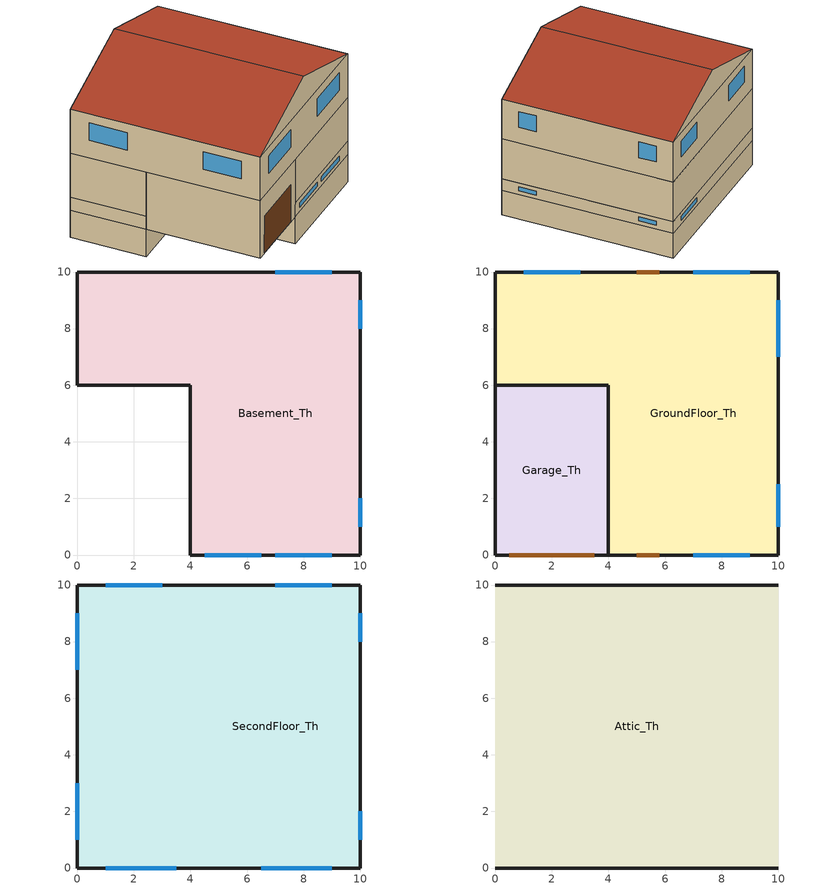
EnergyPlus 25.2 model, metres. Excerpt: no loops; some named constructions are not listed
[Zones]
Basement_Th
 floor foundation (SFD_BasementFloor 9): 10,10 10,0 4,0 4,6 0,6 0,10 z-1.55
 wall outside (Surface 23 c tbd): 10,0 10,10 z0:0.75
 wall outside (Surface 26 c tbd): 0,10 0,6 z0:0.75
 wall outside (Surface 34 c tbd): 10,10 0,10 z0:0.75
 wall outside (Surface 37 c tbd): 4,0 10,0 z0:0.75
 wall foundation (SFD_new-construction_BasementWall): 4,6 4,0 10,0 10,10 0,10 0,6 4,6 z-1.55:0
 wall to Garage_Th (Surface 40 c tbd): 4,6 4,0 z0:0.75
 wall to Garage_Th (Surface 41 c tbd): 0,6 4,6 z0:0.75
 window (SFD_Window_new-construction): 10,8 10,9 / 10,1 10,2 / 9,10 7,10 / 7,0 9,0 / 4.5,0 6.5,0 z0.25:0.5
Garage_Th
 floor ground (SFD_BasementFloor): 4,6 4,0 0,0 0,6 z0
 wall outside (SFD_GarageWall): 0,6 0,0 4,0 z0:3.25
 wall to GroundFloor_Th (Surface 8 c tbd Reversed): 4,0 4,6 z0.75:3.25
 wall to GroundFloor_Th (Surface 11 c tbd Reversed): 4,6 0,6 z0.75:3.25
 door (SFD_Door_new-construction): 0.5,0 3.5,0 z0:2.1
GroundFloor_Th
 floor ground (SFD_IntFloor): 10,10 10,0 4,0 4,6 0,6 0,10 z0.75
 wall ground (Surface 11 c tbd): 0,6 4,6 z0.75:3.25
 wall ground (Surface 12 c tbd): 0,10 0,6 z0.75:3.25
 wall ground (Surface 13 c tbd): 10,10 0,10 z0.75:3.25
 wall ground (Surface 14 c tbd): 10,0 10,10 z0.75:3.25
 wall ground (Surface 8 c tbd): 4,6 4,0 z0.75:3.25
 wall ground (Surface 9 c tbd): 4,0 10,0 z0.75:3.25
 window inside (SFD_Window_new-construction): 9,10 7,10 z1.25:2.75; 3,10 1,10 z2:2.75; 10,1 10,2.5 / 10,7 10,9 / 7,0 9,0 z1.75:2.75
 door inside (SFD_Door_new-construction): 5.8,10 5,10 / 5,0 5.8,0 z0.75:2.75
 ceiling ground (SFD_IntCeiling): 10,0 10,10 0,10 0,6 4,6 4,0 z3.25
SecondFloor_Th
 floor to GroundFloor_Th (SFD_IntFloor): 10,10 10,0 4,0 4,6 0,6 0,10 z3.25
 floor to Garage_Th (Surface 42 c tbd): 4,6 4,0 0,0 0,6 z3.25
 wall outside (Surface 16 c tbd): 0,10 0,0 z3.25:5.75
 wall outside (Surface 17 c tbd): 10,0 10,10 z3.25:5.75
 wall outside (Surface 18 c tbd): 0,0 10,0 z3.25:5.75
 wall outside (Surface 19 c tbd): 10,10 0,10 z3.25:5.75
 window (SFD_Window_new-construction): 0,9 0,7 / 0,3 0,1 / 10,1 10,2 / 10,8 10,9 / 1,0 3.5,0 / 6.5,0 9,0 / 9,10 7,10 / 3,10 1,10 z4.25:5.25
Attic_Th
 floor to SecondFloor_Th (Surface 20 c tbd Reversed): 10,10 10,0 0,0 0,10 z5.75
 wall outside (SFD_new-construction_ExtWall): 5,0,7.4 0,0,5.75 10,0,5.75; 5,10,7.4 10,10,5.75 0,10,5.75
 roof outside (SFD_Roof): 5,10,7.4 0,10,5.75 0,0,5.75 5,0,7.4; 5,0,7.4 10,0,5.75 10,10,5.75 5,10,7.4
[Material] Roughness=Smooth; Thermal Absorptance=0.9
Name | Thickness {m} | Conductivity {W/m-K} | Density {kg/m3} | Specific Heat {J/kg-K} | Solar Absorptance | Visible Absorptance
Cladding-vinyl | 0.0095 | 0.086 | 200 | 1000 | 0.5 | 0.5
Gypsum Board | 0.0127 | 0.16 | 800 | 1090 | 0.3 | 0.5
Plywood | 0.0159 | 0.12 | 544 | 1210 | 0.5 | 0.5
Surface 20 m tbd | 0.219987 | 0.046 | 20 | 1400 | 0.7 | 0.7
Surface 40 m tbd; Surface 41 m tbd | 0.0690607 | 0.046 | 19 | 960 | 0.7 | 0.7
Surface 42 m tbd | 0.224111 | 0.16 | 96 | 1515 | 0.7 | 0.7
Wood frame roof 2x10 insulated | 0.235 | 0.16 | 96 | 1515 | 0.7 | 0.7
Wood frame wall 2x4 insulated | 0.089 | 0.073 | 165.2 | 1571.76 | 0.7 | 0.7
[Material:AirGap]
Air Layer 1: Thermal Resistance {m2-K/W}=0.15
[Construction]
Surface 20 c tbd: Surface 20 m tbd, Plywood, Wood frame roof 2x10 insulated, Gypsum Board
Surface 40 c tbd Reversed: Gypsum Board, Air Layer 1, Surface 40 m tbd, Wood frame wall 2x4 insulated, Plywood, Air Layer 1, Cladding-vinyl
Surface 41 c tbd Reversed: Gypsum Board, Air Layer 1, Surface 41 m tbd, Wood frame wall 2x4 insulated, Plywood, Air Layer 1, Cladding-vinyl
Surface 42 c tbd Reversed: Plywood, Surface 42 m tbd, Gypsum Board
[Schedule:Compact]
Exterior Lighting Schedule: Through: 01/01, For: AllDays, Until: 01:00, 0, Until: 07:00, 0.75, Until: 17:00, 0, Until: 24:00, 0.75, Through: 01/02, For: AllDays, Until: 07:00, 0.75, Until: 17:00, 0, Until: 24:00, 0.75, Through: 01/03, For: AllDays, Until: 07:00, 0.75, Until: 17:00, 0, Until: 24:00, 0.75, Through: 01/04, For: AllDays, Until: 07:00, 0.75, Until: 17:00, 0, Until: 24:00, 0.75, Through: 01/05, For: AllDays, Until: 07:00, 0.75, Until: 17:00, 0, Until: 24:00, 0.75, Through: 01/06, For: AllDays, Until: 07:00, 0.75, Until: 17:00, 0, Until: 24:00, 0.75, Through: 01/07, For: AllDays, Until: 07:00, 0.75, Until: 17:00, 0, Until: 24:00, 0.75, Through: 01/08, For: AllDays, Until: 07:00, 0.75, Until: 17:00, 0, Until: 24:00, 0.75, Through: 01/09, For: AllDays, Until: 07:00, 0.75, Until: 17:00, 0, Until: 24:00, 0.75, Through: 01/10, For: AllDays, Until: 07:00, 0.75, Until: 17:00, 0, Until: 24:00, 0.75, Through: 01/11, For: AllDays, Until: 07:00, 0.75, Until: 17:00, 0, Until: 24:00, 0.75, Through: 01/12, For: AllDays, Until: 07:00, 0.75, Until: 17:00, 0, Until: 24:00, 0.75, Through: 01/13, For: AllDays, Until: 07:00, 0.75, Until: 17:00, 0, Until: 24:00, 0.75, Through: 01/14, For: AllDays, Until: 07:00, 0.75, Until: 17:00, 0, Until: 24:00, 0.75, Through: 01/15, For: AllDays, Until: 07:00, 0.75, Until: 17:00, 0, Until: 24:00, 0.75, Through: 01/16, For: AllDays, Until: 07:00, 0.75, Until: 17:00, 0, Until: 24:00, 0.75, Through: 01/17, For: AllDays, Until: 07:00, 0.75, Until: 17:00, 0, Until: 24:00, 0.75, Through: 01/18, For: AllDays, Until: 07:00, 0.75, Until: 17:00, 0, Until: 24:00, 0.75, Through: 01/19, For: AllDays, Until: 07:00, 0.75, Until: 17:00, 0, Until: 24:00, 0.75, Through: 01/20, For: AllDays, Until: 07:00, 0.75, Until: 17:00, 0, Until: 24:00, 0.75, Through: 01/21, For: AllDays, Until: 07:00, 0.75, Until: 17:00, 0, Until: 24:00, 0.75, Through: 01/22, For: AllDays, Until: 07:00, 0.75, Until: 17:00, 0, Until: 24:00, 0.75, Through: 01/23, For: AllDays, Until: 07:00, 0.75, Until: 17:00, 0, Until: 24:00, 0.75, Through: 01/24, For: AllDays, Until: 07:00, 0.75, Until: 17:00, 0, Until: 24:00, 0.75, Through: 01/25, For: AllDays, Until: 07:00, 0.75, Until: 17:00, 0, Until: 24:00, 0.75, Through: 01/26, For: AllDays, Until: 07:00, 0.75, Until: 17:00, 0, Until: 24:00, 0.75, Through: 01/27, For: AllDays, Until: 07:00, 0.75, Until: 17:00, 0, Until: 24:00, 0.75, Through: 01/28, For: AllDays, Until: 07:00, 0.75, Until: 17:00, 0, Until: 24:00, 0.75, Through: 01/29, For: AllDays, Until: 07:00, 0.75, Until: 17:00, 0, Until: 24:00, 0.75, Through: 01/30, For: AllDays, Until: 07:00, 0.75, Until: 17:00, 0, Until: 24:00, 0.75, Through: 01/31, For: AllDays, Until: 07:00, 0.75, Until: 17:00, 0, Until: 24:00, 0.75, Through: 02/01, For: AllDays, Until: 07:00, 0.75, Until: 17:00, 0, Until: 24:00, 0.75, Through: 02/02, For: AllDays, Until: 07:00, 0.75, Until: 17:00, 0, Until: 24:00, 0.75, Through: 02/03, For: AllDays, Until: 07:00, 0.75, Until: 17:00, 0, Until: 24:00, 0.75, Through: 02/04, For: AllDays, Until: 07:00, 0.75, Until: 17:00, 0, Until: 24:00, 0.75, Through: 02/05, For: AllDays, Until: 07:00, 0.75, Until: 17:00, 0, Until: 24:00, 0.75, Through: 02/06, For: AllDays, Until: 07:00, 0.75, Until: 17:00, 0, Until: 24:00, 0.75, Through: 02/07, For: AllDays, Until: 07:00, 0.75, Until: 17:00, 0, Until: 24:00, 0.75, Through: 02/08, For: AllDays, Until: 07:00, 0.75, Until: 17:00, 0, Until: 24:00, 0.75, Through: 02/09, For: AllDays, Until: 07:00, 0.75, Until: 17:00, 0, Until: 24:00, 0.75, Through: 02/10, For: AllDays, Until: 07:00, 0.75, Until: 17:00, 0, Until: 24:00, 0.75, Through: 02/11, For: AllDays, Until: 07:00, 0.75, Until: 17:00, 0, Until: 24:00, 0.75, Through: 02/12, For: AllDays, Until: 07:00, 0.75, Until: 17:00, 0, Until: 24:00, 0.75, Through: 02/13, For: AllDays, Until: 07:00, 0.75, Until: 17:00, 0, Until: 24:00, 0.75, Through: 02/14, For: AllDays, Until: 07:00, 0.75, Until: 17:00, 0, Until: 24:00, 0.75, Through: 02/15, For: AllDays, Until: 07:00, 0.75, Until: 17:00, 0, Until: 24:00, 0.75, Through: 02/16, For: AllDays, Until: 07:00, 0.75, Until: 17:00, 0, Until: 24:00, 0.75, Through: 02/17, For: AllDays, Until: 07:00, 0.75, Until: 17:00, 0, Until: 24:00, 0.75, Through: 02/18, For: AllDays, Until: 07:00, 0.75, Until: 17:00, 0, Until: 24:00, 0.75, Through: 02/19, For: AllDays, Until: 07:00, 0.75, Until: 17:00, 0, Until: 24:00, 0.75, Through: 02/20, For: AllDays, Until: 07:00, 0.75, Until: 17:00, 0, Until: 24:00, 0.75, Through: 02/21, For: AllDays, Until: 07:00, 0.75, Until: 17:00, 0, Until: 24:00, 0.75, Through: 02/22, For: AllDays, Until: 07:00, 0.75, Until: 17:00, 0, Until: 24:00, 0.75, Through: 02/23, For: AllDays, Until: 07:00, 0.75, Until: 17:00, 0, Until: 24:00, 0.75, Through: 02/24, For: AllDays, Until: 07:00, 0.75, Until: 17:00, 0, Until: 24:00, 0.75, Through: 02/25, For: AllDays, Until: 07:00, 0.75, Until: 17:00, 0, Until: 24:00, 0.75, Through: 02/26, For: AllDays, Until: 07:00, 0.75, Until: 17:00, 0, Until: 24:00, 0.75, Through: 02/27, For: AllDays, Until: 07:00, 0.75, Until: 17:00, 0, Until: 24:00, 0.75, Through: 02/28, For: AllDays, Until: 07:00, 0.75, Until: 17:00, 0, Until: 24:00, 0.75, Through: 03/01, For: AllDays, Until: 06:00, 0.75, Until: 18:00, 0, Until: 24:00, 0.75, Through: 03/02, For: AllDays, Until: 06:00, 0.75, Until: 18:00, 0, Until: 24:00, 0.75, Through: 03/03, For: AllDays, Until: 06:00, 0.75, Until: 18:00, 0, Until: 24:00, 0.75, Through: 03/04, For: AllDays, Until: 06:00, 0.75, Until: 18:00, 0, Until: 24:00, 0.75, Through: 03/05, For: AllDays, Until: 06:00, 0.75, Until: 18:00, 0, Until: 24:00, 0.75, Through: 03/06, For: AllDays, Until: 06:00, 0.75, Until: 18:00, 0, Until: 24:00, 0.75, Through: 03/07, For: AllDays, Until: 06:00, 0.75, Until: 18:00, 0, Until: 24:00, 0.75, Through: 03/08, For: AllDays, Until: 06:00, 0.75, Until: 18:00, 0, Until: 24:00, 0.75, Through: 03/09, For: AllDays, Until: 06:00, 0.75, Until: 18:00, 0, Until: 24:00, 0.75, Through: 03/10, For: AllDays, Until: 06:00, 0.75, Until: 18:00, 0, Until: 24:00, 0.75, Through: 03/11, For: AllDays, Until: 06:00, 0.75, Until: 18:00, 0, Until: 24:00, 0.75, Through: 03/12, For: AllDays, Until: 06:00, 0.75, Until: 18:00, 0, Until: 24:00, 0.75, Through: 03/13, For: AllDays, Until: 06:00, 0.75, Until: 18:00, 0, Until: 24:00, 0.75, Through: 03/14, For: AllDays, Until: 06:00, 0.75, Until: 18:00, 0, Until: 24:00, 0.75, Through: 03/15, For: AllDays, Until: 06:00, 0.75, Until: 18:00, 0, Until: 24:00, 0.75, Through: 03/16, For: AllDays, Until: 06:00, 0.75, Until: 18:00, 0, Until: 24:00, 0.75, Through: 03/17, For: AllDays, Until: 06:00, 0.75, Until: 18:00, 0, Until: 24:00, 0.75, Through: 03/18, For: AllDays, Until: 06:00, 0.75, Until: 18:00, 0, Until: 24:00, 0.75, Through: 03/19, For: AllDays, Until: 06:00, 0.75, Until: 18:00, 0, Until: 24:00, 0.75, Through: 03/20, For: AllDays, Until: 06:00, 0.75, Until: 18:00, 0, Until: 24:00, 0.75, Through: 03/21, For: AllDays, Until: 06:00, 0.75, Until: 18:00, 0, Until: 24:00, 0.75, Through: 03/22, For: AllDays, Until: 06:00, 0.75, Until: 18:00, 0, Until: 24:00, 0.75, Through: 03/23, For: AllDays, Until: 06:00, 0.75, Until: 18:00, 0, Until: 24:00, 0.75, Through: 03/24, For: AllDays, Until: 06:00, 0.75, Until: 18:00, 0, Until: 24:00, 0.75, Through: 03/25, For: AllDays, Until: 06:00, 0.75, Until: 18:00, 0, Until: 24:00, 0.75, Through: 03/26, For: AllDays, Until: 06:00, 0.75, Until: 18:00, 0, Until: 24:00, 0.75, Through: 03/27, For: AllDays, Until: 06:00, 0.75, Until: 18:00, 0, Until: 24:00, 0.75, Through: 03/28, For: AllDays, Until: 06:00, 0.75, Until: 18:00, 0, Until: 24:00, 0.75, Through: 03/29, For: AllDays, Until: 06:00, 0.75, Until: 18:00, 0, Until: 24:00, 0.75, Through: 03/30, For: AllDays, Until: 06:00, 0.75, Until: 18:00, 0, Until: 24:00, 0.75, Through: 03/31, For: AllDays, Until: 06:00, 0.75, Until: 18:00, 0, Until: 24:00, 0.75, Through: 04/01, For: AllDays, Until: 06:00, 0.75, Until: 18:00, 0, Until: 24:00, 0.75, Through: 04/02, For: AllDays, Until: 06:00, 0.75, Until: 18:00, 0, Until: 24:00, 0.75, Through: 04/03, For: AllDays, Until: 06:00, 0.75, Until: 18:00, 0, Until: 24:00, 0.75, Through: 04/04, For: AllDays, Until: 06:00, 0.75, Until: 18:00, 0, Until: 24:00, 0.75, Through: 04/05, For: AllDays, Until: 06:00, 0.75, Until: 18:00, 0, Until: 24:00, 0.75, Through: 04/06, For: AllDays, Until: 06:00, 0.75, Until: 18:00, 0, Until: 24:00, 0.75, Through: 04/07, For: AllDays, Until: 06:00, 0.75, Until: 18:00, 0, Until: 24:00, 0.75, Through: 04/08, For: AllDays, Until: 06:00, 0.75, Until: 18:00, 0, Until: 24:00, 0.75, Through: 04/09, For: AllDays, Until: 06:00, 0.75, Until: 18:00, 0, Until: 24:00, 0.75, Through: 04/10, For: AllDays, Until: 06:00, 0.75, Until: 18:00, 0, Until: 24:00, 0.75, Through: 04/11, For: AllDays, Until: 06:00, 0.75, Until: 18:00, 0, Until: 24:00, 0.75, Through: 04/12, For: AllDays, Until: 06:00, 0.75, Until: 18:00, 0, Until: 24:00, 0.75, Through: 04/13, For: AllDays, Until: 06:00, 0.75, Until: 18:00, 0, Until: 24:00, 0.75, Through: 04/14, For: AllDays, Until: 06:00, 0.75, Until: 18:00, 0, Until: 24:00, 0.75, Through: 04/15, For: AllDays, Until: 06:00, 0.75, Until: 18:00, 0, Until: 24:00, 0.75, Through: 04/16, For: AllDays, Until: 06:00, 0.75, Until: 18:00, 0, Until: 24:00, 0.75, Through: 04/17, For: AllDays, Until: 06:00, 0.75, Until: 18:00, 0, Until: 24:00, 0.75, Through: 04/18, For: AllDays, Until: 06:00, 0.75, Until: 18:00, 0, Until: 24:00, 0.75, Through: 04/19, For: AllDays, Until: 06:00, 0.75, Until: 18:00, 0, Until: 24:00, 0.75, Through: 04/20, For: AllDays, Until: 06:00, 0.75, Until: 18:00, 0, Until: 24:00, 0.75, Through: 04/21, For: AllDays, Until: 06:00, 0.75, Until: 18:00, 0, Until: 24:00, 0.75, Through: 04/22, For: AllDays, Until: 06:00, 0.75, Until: 18:00, 0, Until: 24:00, 0.75, Through: 04/23, For: AllDays, Until: 06:00, 0.75, Until: 18:00, 0, Until: 24:00, 0.75, Through: 04/24, For: AllDays, Until: 06:00, 0.75, Until: 18:00, 0, Until: 24:00, 0.75, Through: 04/25, For: AllDays, Until: 06:00, 0.75, Until: 18:00, 0, Until: 24:00, 0.75, Through: 04/26, For: AllDays, Until: 06:00, 0.75, Until: 18:00, 0, Until: 24:00, 0.75, Through: 04/27, For: AllDays, Until: 06:00, 0.75, Until: 18:00, 0, Until: 24:00, 0.75, Through: 04/28, For: AllDays, Until: 06:00, 0.75, Until: 18:00, 0, Until: 24:00, 0.75, Through: 04/29, For: AllDays, Until: 06:00, 0.75, Until: 18:00, 0, Until: 24:00, 0.75, Through: 04/30, For: AllDays, Until: 06:00, 0.75, Until: 18:00, 0, Until: 24:00, 0.75, Through: 05/01, For: AllDays, Until: 05:00, 0.75, Until: 20:00, 0, Until: 24:00, 0.75, Through: 05/02, For: AllDays, Until: 05:00, 0.75, Until: 20:00, 0, Until: 24:00, 0.75, Through: 05/03, For: AllDays, Until: 05:00, 0.75, Until: 20:00, 0, Until: 24:00, 0.75, Through: 05/04, For: AllDays, Until: 05:00, 0.75, Until: 20:00, 0, Until: 24:00, 0.75, Through: 05/05, For: AllDays, Until: 05:00, 0.75, Until: 20:00, 0, Until: 24:00, 0.75, Through: 05/06, For: AllDays, Until: 05:00, 0.75, Until: 20:00, 0, Until: 24:00, 0.75, Through: 05/07, For: AllDays, Until: 05:00, 0.75, Until: 20:00, 0, Until: 24:00, 0.75, Through: 05/08, For: AllDays, Until: 05:00, 0.75, Until: 20:00, 0, Until: 24:00, 0.75, Through: 05/09, For: AllDays, Until: 05:00, 0.75, Until: 20:00, 0, Until: 24:00, 0.75, Through: 05/10, For: AllDays, Until: 05:00, 0.75, Until: 20:00, 0, Until: 24:00, 0.75, Through: 05/11, For: AllDays, Until: 05:00, 0.75, Until: 20:00, 0, Until: 24:00, 0.75, Through: 05/12, For: AllDays, Until: 05:00, 0.75, Until: 20:00, 0, Until: 24:00, 0.75, Through: 05/13, For: AllDays, Until: 05:00, 0.75, Until: 20:00, 0, Until: 24:00, 0.75, Through: 05/14, For: AllDays, Until: 05:00, 0.75, Until: 20:00, 0, Until: 24:00, 0.75, Through: 05/15, For: AllDays, Until: 05:00, 0.75, Until: 20:00, 0, Until: 24:00, 0.75, Through: 05/16, For: AllDays, Until: 05:00, 0.75, Until: 20:00, 0, Until: 24:00, 0.75, Through: 05/17, For: AllDays, Until: 05:00, 0.75, Until: 20:00, 0, Until: 24:00, 0.75, Through: 05/18, For: AllDays, Until: 05:00, 0.75, Until: 20:00, 0, Until: 24:00, 0.75, Through: 05/19, For: AllDays, Until: 05:00, 0.75, Until: 20:00, 0, Until: 24:00, 0.75, Through: 05/20, For: AllDays, Until: 05:00, 0.75, Until: 20:00, 0, Until: 24:00, 0.75, Through: 05/21, For: AllDays, Until: 05:00, 0.75, Until: 20:00, 0, Until: 24:00, 0.75, Through: 05/22, For: AllDays, Until: 05:00, 0.75, Until: 20:00, 0, Until: 24:00, 0.75, Through: 05/23, For: AllDays, Until: 05:00, 0.75, Until: 20:00, 0, Until: 24:00, 0.75, Through: 05/24, For: AllDays, Until: 05:00, 0.75, Until: 20:00, 0, Until: 24:00, 0.75, Through: 05/25, For: AllDays, Until: 05:00, 0.75, Until: 20:00, 0, Until: 24:00, 0.75, Through: 05/26, For: AllDays, Until: 05:00, 0.75, Until: 20:00, 0, Until: 24:00, 0.75, Through: 05/27, For: AllDays, Until: 05:00, 0.75, Until: 20:00, 0, Until: 24:00, 0.75, Through: 05/28, For: AllDays, Until: 05:00, 0.75, Until: 20:00, 0, Until: 24:00, 0.75, Through: 05/29, For: AllDays, Until: 05:00, 0.75, Until: 20:00, 0, Until: 24:00, 0.75, Through: 05/30, For: AllDays, Until: 05:00, 0.75, Until: 20:00, 0, Until: 24:00, 0.75, Through: 05/31, For: AllDays, Until: 05:00, 0.75, Until: 20:00, 0, Until: 24:00, 0.75, Through: 06/01, For: AllDays, Until: 05:00, 0.75, Until: 20:00, 0, Until: 24:00, 0.75, Through: 06/02, For: AllDays, Until: 05:00, 0.75, Until: 20:00, 0, Until: 24:00, 0.75, Through: 06/03, For: AllDays, Until: 05:00, 0.75, Until: 20:00, 0, Until: 24:00, 0.75, Through: 06/04, For: AllDays, Until: 05:00, 0.75, Until: 20:00, 0, Until: 24:00, 0.75, Through: 06/05, For: AllDays, Until: 05:00, 0.75, Until: 20:00, 0, Until: 24:00, 0.75, Through: 06/06, For: AllDays, Until: 05:00, 0.75, Until: 20:00, 0, Until: 24:00, 0.75, Through: 06/07, For: AllDays, Until: 05:00, 0.75, Until: 20:00, 0, Until: 24:00, 0.75, Through: 06/08, For: AllDays, Until: 05:00, 0.75, Until: 20:00, 0, Until: 24:00, 0.75, Through: 06/09, For: AllDays, Until: 05:00, 0.75, Until: 20:00, 0, Until: 24:00, 0.75, Through: 06/10, For: AllDays, Until: 05:00, 0.75, Until: 20:00, 0, Until: 24:00, 0.75, Through: 06/11, For: AllDays, Until: 05:00, 0.75, Until: 20:00, 0, Until: 24:00, 0.75, Through: 06/12, For: AllDays, Until: 05:00, 0.75, Until: 20:00, 0, Until: 24:00, 0.75, Through: 06/13, For: AllDays, Until: 05:00, 0.75, Until: 20:00, 0, Until: 24:00, 0.75, Through: 06/14, For: AllDays, Until: 05:00, 0.75, Until: 20:00, 0, Until: 24:00, 0.75, Through: 06/15, For: AllDays, Until: 05:00, 0.75, Until: 20:00, 0, Until: 24:00, 0.75, Through: 06/16, For: AllDays, Until: 05:00, 0.75, Until: 20:00, 0, Until: 24:00, 0.75, Through: 06/17, For: AllDays, Until: 05:00, 0.75, Until: 20:00, 0, Until: 24:00, 0.75, Through: 06/18, For: AllDays, Until: 05:00, 0.75, Until: 20:00, 0, Until: 24:00, 0.75, Through: 06/19, For: AllDays, Until: 05:00, 0.75, Until: 20:00, 0, Until: 24:00, 0.75, Through: 06/20, For: AllDays, Until: 05:00, 0.75, Until: 20:00, 0, Until: 24:00, 0.75, Through: 06/21, For: AllDays, Until: 05:00, 0.75, Until: 20:00, 0, Until: 24:00, 0.75, Through: 06/22, For: AllDays, Until: 05:00, 0.75, Until: 20:00, 0, Until: 24:00, 0.75, Through: 06/23, For: AllDays, Until: 05:00, 0.75, Until: 20:00, 0, Until: 24:00, 0.75, Through: 06/24, For: AllDays, Until: 05:00, 0.75, Until: 20:00, 0, Until: 24:00, 0.75, Through: 06/25, For: AllDays, Until: 05:00, 0.75, Until: 20:00, 0, Until: 24:00, 0.75, Through: 06/26, For: AllDays, Until: 05:00, 0.75, Until: 20:00, 0, Until: 24:00, 0.75, Through: 06/27, For: AllDays, Until: 05:00, 0.75, Until: 20:00, 0, Until: 24:00, 0.75, Through: 06/28, For: AllDays, Until: 05:00, 0.75, Until: 20:00, 0, Until: 24:00, 0.75, Through: 06/29, For: AllDays, Until: 05:00, 0.75, Until: 20:00, 0, Until: 24:00, 0.75, Through: 06/30, For: AllDays, Until: 05:00, 0.75, Until: 20:00, 0, Until: 24:00, 0.75, Through: 07/01, For: AllDays, Until: 05:00, 0.75, Until: 20:00, 0, Until: 24:00, 0.75, Through: 07/02, For: AllDays, Until: 05:00, 0.75, Until: 20:00, 0, Until: 24:00, 0.75, Through: 07/03, For: AllDays, Until: 05:00, 0.75, Until: 20:00, 0, Until: 24:00, 0.75, Through: 07/04, For: AllDays, Until: 05:00, 0.75, Until: 20:00, 0, Until: 24:00, 0.75, Through: 07/05, For: AllDays, Until: 05:00, 0.75, Until: 20:00, 0, Until: 24:00, 0.75, Through: 07/06, For: AllDays, Until: 05:00, 0.75, Until: 20:00, 0, Until: 24:00, 0.75, Through: 07/07, For: AllDays, Until: 05:00, 0.75, Until: 20:00, 0, Until: 24:00, 0.75, Through: 07/08, For: AllDays, Until: 05:00, 0.75, Until: 20:00, 0, Until: 24:00, 0.75, Through: 07/09, For: AllDays, Until: 05:00, 0.75, Until: 20:00, 0, Until: 24:00, 0.75, Through: 07/10, For: AllDays, Until: 05:00, 0.75, Until: 20:00, 0, Until: 24:00, 0.75, Through: 07/11, For: AllDays, Until: 05:00, 0.75, Until: 20:00, 0, Until: 24:00, 0.75, Through: 07/12, For: AllDays, Until: 05:00, 0.75, Until: 20:00, 0, Until: 24:00, 0.75, Through: 07/13, For: AllDays, Until: 05:00, 0.75, Until: 20:00, 0, Until: 24:00, 0.75, Through: 07/14, For: AllDays, Until: 05:00, 0.75, Until: 20:00, 0, Until: 24:00, 0.75, Through: 07/15, For: AllDays, Until: 05:00, 0.75, Until: 20:00, 0, Until: 24:00, 0.75, Through: 07/16, For: AllDays, Until: 05:00, 0.75, Until: 20:00, 0, Until: 24:00, 0.75, Through: 07/17, For: AllDays, Until: 05:00, 0.75, Until: 20:00, 0, Until: 24:00, 0.75, Through: 07/18, For: AllDays, Until: 05:00, 0.75, Until: 20:00, 0, Until: 24:00, 0.75, Through: 07/19, For: AllDays, Until: 05:00, 0.75, Until: 20:00, 0, Until: 24:00, 0.75, Through: 07/20, For: AllDays, Until: 05:00, 0.75, Until: 20:00, 0, Until: 24:00, 0.75, Through: 07/21, For: AllDays, Until: 05:00, 0.75, Until: 20:00, 0, Until: 24:00, 0.75, Through: 07/22, For: AllDays, Until: 05:00, 0.75, Until: 20:00, 0, Until: 24:00, 0.75, Through: 07/23, For: AllDays, Until: 05:00, 0.75, Until: 20:00, 0, Until: 24:00, 0.75, Through: 07/24, For: AllDays, Until: 05:00, 0.75, Until: 20:00, 0, Until: 24:00, 0.75, Through: 07/25, For: AllDays, Until: 05:00, 0.75, Until: 20:00, 0, Until: 24:00, 0.75, Through: 07/26, For: AllDays, Until: 05:00, 0.75, Until: 20:00, 0, Until: 24:00, 0.75, Through: 07/27, For: AllDays, Until: 05:00, 0.75, Until: 20:00, 0, Until: 24:00, 0.75, Through: 07/28, For: AllDays, Until: 05:00, 0.75, Until: 20:00, 0, Until: 24:00, 0.75, Through: 07/29, For: AllDays, Until: 05:00, 0.75, Until: 20:00, 0, Until: 24:00, 0.75, Through: 07/30, For: AllDays, Until: 05:00, 0.75, Until: 20:00, 0, Until: 24:00, 0.75, Through: 07/31, For: AllDays, Until: 05:00, 0.75, Until: 20:00, 0, Until: 24:00, 0.75, Through: 08/01, For: AllDays, Until: 05:00, 0.75, Until: 20:00, 0, Until: 24:00, 0.75, Through: 08/02, For: AllDays, Until: 05:00, 0.75, Until: 20:00, 0, Until: 24:00, 0.75, Through: 08/03, For: AllDays, Until: 05:00, 0.75, Until: 20:00, 0, Until: 24:00, 0.75, Through: 08/04, For: AllDays, Until: 05:00, 0.75, Until: 20:00, 0, Until: 24:00, 0.75, Through: 08/05, For: AllDays, Until: 05:00, 0.75, Until: 20:00, 0, Until: 24:00, 0.75, Through: 08/06, For: AllDays, Until: 05:00, 0.75, Until: 20:00, 0, Until: 24:00, 0.75, Through: 08/07, For: AllDays, Until: 05:00, 0.75, Until: 20:00, 0, Until: 24:00, 0.75, Through: 08/08, For: AllDays, Until: 05:00, 0.75, Until: 20:00, 0, Until: 24:00, 0.75, Through: 08/09, For: AllDays, Until: 05:00, 0.75, Until: 20:00, 0, Until: 24:00, 0.75, Through: 08/10, For: AllDays, Until: 05:00, 0.75, Until: 20:00, 0, Until: 24:00, 0.75, Through: 08/11, For: AllDays, Until: 05:00, 0.75, Until: 20:00, 0, Until: 24:00, 0.75, Through: 08/12, For: AllDays, Until: 05:00, 0.75, Until: 20:00, 0, Until: 24:00, 0.75, Through: 08/13, For: AllDays, Until: 05:00, 0.75, Until: 20:00, 0, Until: 24:00, 0.75, Through: 08/14, For: AllDays, Until: 05:00, 0.75, Until: 20:00, 0, Until: 24:00, 0.75, Through: 08/15, For: AllDays, Until: 05:00, 0.75, Until: 20:00, 0, Until: 24:00, 0.75, Through: 08/16, For: AllDays, Until: 05:00, 0.75, Until: 20:00, 0, Until: 24:00, 0.75, Through: 08/17, For: AllDays, Until: 05:00, 0.75, Until: 20:00, 0, Until: 24:00, 0.75, Through: 08/18, For: AllDays, Until: 05:00, 0.75, Until: 20:00, 0, Until: 24:00, 0.75, Through: 08/19, For: AllDays, Until: 05:00, 0.75, Until: 20:00, 0, Until: 24:00, 0.75, Through: 08/20, For: AllDays, Until: 05:00, 0.75, Until: 20:00, 0, Until: 24:00, 0.75, Through: 08/21, For: AllDays, Until: 05:00, 0.75, Until: 20:00, 0, Until: 24:00, 0.75, Through: 08/22, For: AllDays, Until: 05:00, 0.75, Until: 20:00, 0, Until: 24:00, 0.75, Through: 08/23, For: AllDays, Until: 05:00, 0.75, Until: 20:00, 0, Until: 24:00, 0.75, Through: 08/24, For: AllDays, Until: 05:00, 0.75, Until: 20:00, 0, Until: 24:00, 0.75, Through: 08/25, For: AllDays, Until: 05:00, 0.75, Until: 20:00, 0, Until: 24:00, 0.75, Through: 08/26, For: AllDays, Until: 05:00, 0.75, Until: 20:00, 0, Until: 24:00, 0.75, Through: 08/27, For: AllDays, Until: 05:00, 0.75, Until: 20:00, 0, Until: 24:00, 0.75, Through: 08/28, For: AllDays, Until: 05:00, 0.75, Until: 20:00, 0, Until: 24:00, 0.75, Through: 08/29, For: AllDays, Until: 05:00, 0.75, Until: 20:00, 0, Until: 24:00, 0.75, Through: 08/30, For: AllDays, Until: 05:00, 0.75, Until: 20:00, 0, Until: 24:00, 0.75, Through: 08/31, For: AllDays, Until: 05:00, 0.75, Until: 20:00, 0, Until: 24:00, 0.75, Through: 09/01, For: AllDays, Until: 06:00, 0.75, Until: 18:00, 0, Until: 24:00, 0.75, Through: 09/02, For: AllDays, Until: 06:00, 0.75, Until: 18:00, 0, Until: 24:00, 0.75, Through: 09/03, For: AllDays, Until: 06:00, 0.75, Until: 18:00, 0, Until: 24:00, 0.75, Through: 09/04, For: AllDays, Until: 06:00, 0.75, Until: 18:00, 0, Until: 24:00, 0.75, Through: 09/05, For: AllDays, Until: 06:00, 0.75, Until: 18:00, 0, Until: 24:00, 0.75, Through: 09/06, For: AllDays, Until: 06:00, 0.75, Until: 18:00, 0, Until: 24:00, 0.75, Through: 09/07, For: AllDays, Until: 06:00, 0.75, Until: 18:00, 0, Until: 24:00, 0.75, Through: 09/08, For: AllDays, Until: 06:00, 0.75, Until: 18:00, 0, Until: 24:00, 0.75, Through: 09/09, For: AllDays, Until: 06:00, 0.75, Until: 18:00, 0, Until: 24:00, 0.75, Through: 09/10, For: AllDays, Until: 06:00, 0.75, Until: 18:00, 0, Until: 24:00, 0.75, Through: 09/11, For: AllDays, Until: 06:00, 0.75, Until: 18:00, 0, Until: 24:00, 0.75, Through: 09/12, For: AllDays, Until: 06:00, 0.75, Until: 18:00, 0, Until: 24:00, 0.75, Through: 09/13, For: AllDays, Until: 06:00, 0.75, Until: 18:00, 0, Until: 24:00, 0.75, Through: 09/14, For: AllDays, Until: 06:00, 0.75, Until: 18:00, 0, Until: 24:00, 0.75, Through: 09/15, For: AllDays, Until: 06:00, 0.75, Until: 18:00, 0, Until: 24:00, 0.75, Through: 09/16, For: AllDays, Until: 06:00, 0.75, Until: 18:00, 0, Until: 24:00, 0.75, Through: 09/17, For: AllDays, Until: 06:00, 0.75, Until: 18:00, 0, Until: 24:00, 0.75, Through: 09/18, For: AllDays, Until: 06:00, 0.75, Until: 18:00, 0, Until: 24:00, 0.75, Through: 09/19, For: AllDays, Until: 06:00, 0.75, Until: 18:00, 0, Until: 24:00, 0.75, Through: 09/20, For: AllDays, Until: 06:00, 0.75, Until: 18:00, 0, Until: 24:00, 0.75, Through: 09/21, For: AllDays, Until: 06:00, 0.75, Until: 18:00, 0, Until: 24:00, 0.75, Through: 09/22, For: AllDays, Until: 06:00, 0.75, Until: 18:00, 0, Until: 24:00, 0.75, Through: 09/23, For: AllDays, Until: 06:00, 0.75, Until: 18:00, 0, Until: 24:00, 0.75, Through: 09/24, For: AllDays, Until: 06:00, 0.75, Until: 18:00, 0, Until: 24:00, 0.75, Through: 09/25, For: AllDays, Until: 06:00, 0.75, Until: 18:00, 0, Until: 24:00, 0.75, Through: 09/26, For: AllDays, Until: 06:00, 0.75, Until: 18:00, 0, Until: 24:00, 0.75, Through: 09/27, For: AllDays, Until: 06:00, 0.75, Until: 18:00, 0, Until: 24:00, 0.75, Through: 09/28, For: AllDays, Until: 06:00, 0.75, Until: 18:00, 0, Until: 24:00, 0.75, Through: 09/29, For: AllDays, Until: 06:00, 0.75, Until: 18:00, 0, Until: 24:00, 0.75, Through: 09/30, For: AllDays, Until: 06:00, 0.75, Until: 18:00, 0, Until: 24:00, 0.75, Through: 10/01, For: AllDays, Until: 06:00, 0.75, Until: 18:00, 0, Until: 24:00, 0.75, Through: 10/02, For: AllDays, Until: 06:00, 0.75, Until: 18:00, 0, Until: 24:00, 0.75, Through: 10/03, For: AllDays, Until: 06:00, 0.75, Until: 18:00, 0, Until: 24:00, 0.75, Through: 10/04, For: AllDays, Until: 06:00, 0.75, Until: 18:00, 0, Until: 24:00, 0.75, Through: 10/05, For: AllDays, Until: 06:00, 0.75, Until: 18:00, 0, Until: 24:00, 0.75, Through: 10/06, For: AllDays, Until: 06:00, 0.75, Until: 18:00, 0, Until: 24:00, 0.75, Through: 10/07, For: AllDays, Until: 06:00, 0.75, Until: 18:00, 0, Until: 24:00, 0.75, Through: 10/08, For: AllDays, Until: 06:00, 0.75, Until: 18:00, 0, Until: 24:00, 0.75, Through: 10/09, For: AllDays, Until: 06:00, 0.75, Until: 18:00, 0, Until: 24:00, 0.75, Through: 10/10, For: AllDays, Until: 06:00, 0.75, Until: 18:00, 0, Until: 24:00, 0.75, Through: 10/11, For: AllDays, Until: 06:00, 0.75, Until: 18:00, 0, Until: 24:00, 0.75, Through: 10/12, For: AllDays, Until: 06:00, 0.75, Until: 18:00, 0, Until: 24:00, 0.75, Through: 10/13, For: AllDays, Until: 06:00, 0.75, Until: 18:00, 0, Until: 24:00, 0.75, Through: 10/14, For: AllDays, Until: 06:00, 0.75, Until: 18:00, 0, Until: 24:00, 0.75, Through: 10/15, For: AllDays, Until: 06:00, 0.75, Until: 18:00, 0, Until: 24:00, 0.75, Through: 10/16, For: AllDays, Until: 06:00, 0.75, Until: 18:00, 0, Until: 24:00, 0.75, Through: 10/17, For: AllDays, Until: 06:00, 0.75, Until: 18:00, 0, Until: 24:00, 0.75, Through: 10/18, For: AllDays, Until: 06:00, 0.75, Until: 18:00, 0, Until: 24:00, 0.75, Through: 10/19, For: AllDays, Until: 06:00, 0.75, Until: 18:00, 0, Until: 24:00, 0.75, Through: 10/20, For: AllDays, Until: 06:00, 0.75, Until: 18:00, 0, Until: 24:00, 0.75, Through: 10/21, For: AllDays, Until: 06:00, 0.75, Until: 18:00, 0, Until: 24:00, 0.75, Through: 10/22, For: AllDays, Until: 06:00, 0.75, Until: 18:00, 0, Until: 24:00, 0.75, Through: 10/23, For: AllDays, Until: 06:00, 0.75, Until: 18:00, 0, Until: 24:00, 0.75, Through: 10/24, For: AllDays, Until: 06:00, 0.75, Until: 18:00, 0, Until: 24:00, 0.75, Through: 10/25, For: AllDays, Until: 06:00, 0.75, Until: 18:00, 0, Until: 24:00, 0.75, Through: 10/26, For: AllDays, Until: 06:00, 0.75, Until: 18:00, 0, Until: 24:00, 0.75, Through: 10/27, For: AllDays, Until: 06:00, 0.75, Until: 18:00, 0, Until: 24:00, 0.75, Through: 10/28, For: AllDays, Until: 06:00, 0.75, Until: 18:00, 0, Until: 24:00, 0.75, Through: 10/29, For: AllDays, Until: 06:00, 0.75, Until: 18:00, 0, Until: 24:00, 0.75, Through: 10/30, For: AllDays, Until: 06:00, 0.75, Until: 18:00, 0, Until: 24:00, 0.75, Through: 10/31, For: AllDays, Until: 06:00, 0.75, Until: 18:00, 0, Until: 24:00, 0.75, Through: 11/01, For: AllDays, Until: 07:00, 0.75, Until: 17:00, 0, Until: 24:00, 0.75, Through: 11/02, For: AllDays, Until: 07:00, 0.75, Until: 17:00, 0, Until: 24:00, 0.75, Through: 11/03, For: AllDays, Until: 07:00, 0.75, Until: 17:00, 0, Until: 24:00, 0.75, Through: 11/04, For: AllDays, Until: 07:00, 0.75, Until: 17:00, 0, Until: 24:00, 0.75, Through: 11/05, For: AllDays, Until: 07:00, 0.75, Until: 17:00, 0, Until: 18:00, 0.75, Until: 19:00, 0.703809, Until: 24:00, 0.75, Through: 11/06, For: AllDays, Until: 07:00, 0.75, Until: 17:00, 0, Until: 24:00, 0.75, Through: 11/07, For: AllDays, Until: 07:00, 0.75, Until: 17:00, 0, Until: 24:00, 0.75, Through: 11/08, For: AllDays, Until: 07:00, 0.75, Until: 17:00, 0, Until: 24:00, 0.75, Through: 11/09, For: AllDays, Until: 07:00, 0.75, Until: 17:00, 0, Until: 24:00, 0.75, Through: 11/10, For: AllDays, Until: 07:00, 0.75, Until: 17:00, 0, Until: 24:00, 0.75, Through: 11/11, For: AllDays, Until: 07:00, 0.75, Until: 17:00, 0, Until: 24:00, 0.75, Through: 11/12, For: AllDays, Until: 07:00, 0.75, Until: 17:00, 0, Until: 18:00, 0.75, Until: 19:00, 0.703809, Until: 24:00, 0.75, Through: 11/13, For: AllDays, Until: 07:00, 0.75, Until: 17:00, 0, Until: 24:00, 0.75, Through: 11/14, For: AllDays, Until: 07:00, 0.75, Until: 17:00, 0, Until: 24:00, 0.75, Through: 11/15, For: AllDays, Until: 07:00, 0.75, Until: 17:00, 0, Until: 24:00, 0.75, Through: 11/16, For: AllDays, Until: 07:00, 0.75, Until: 17:00, 0, Until: 24:00, 0.75, Through: 11/17, For: AllDays, Until: 07:00, 0.75, Until: 17:00, 0, Until: 24:00, 0.75, Through: 11/18, For: AllDays, Until: 07:00, 0.75, Until: 17:00, 0, Until: 24:00, 0.75, Through: 11/19, For: AllDays, Until: 07:00, 0.75, Until: 17:00, 0, Until: 18:00, 0.75, Until: 19:00, 0.703809, Until: 24:00, 0.75, Through: 11/20, For: AllDays, Until: 07:00, 0.75, Until: 17:00, 0, Until: 24:00, 0.75, Through: 11/21, For: AllDays, Until: 07:00, 0.75, Until: 17:00, 0, Until: 24:00, 0.75, Through: 11/22, For: AllDays, Until: 07:00, 0.75, Until: 17:00, 0, Until: 24:00, 0.75, Through: 11/23, For: AllDays, Until: 07:00, 0.75, Until: 17:00, 0, Until: 24:00, 0.75, Through: 11/24, For: AllDays, Until: 07:00, 0.75, Until: 17:00, 0, Until: 24:00, 0.75, Through: 11/25, For: AllDays, Until: 07:00, 0.75, Until: 17:00, 0, Until: 24:00, 0.75, Through: 11/26, For: AllDays, Until: 07:00, 0.75, Until: 17:00, 0, Until: 18:00, 0.75, Until: 19:00, 0.703809, Until: 24:00, 0.75, Through: 11/27, For: AllDays, Until: 07:00, 0.75, Until: 17:00, 0, Until: 24:00, 0.75, Through: 11/28, For: AllDays, Until: 07:00, 0.75, Until: 17:00, 0, Until: 24:00, 0.75, Through: 11/29, For: AllDays, Until: 07:00, 0.75, Until: 17:00, 0, Until: 24:00, 0.75, Through: 11/30, For: AllDays, Until: 07:00, 0.75, Until: 17:00, 0, Until: 24:00, 0.75, Through: 12/01, For: AllDays, Until: 07:00, 0.75, Until: 17:00, 0, Until: 24:00, 0.75, Through: 12/02, For: AllDays, Until: 07:00, 0.75, Until: 17:00, 0, Until: 24:00, 0.75, Through: 12/03, For: AllDays, Until: 07:00, 0.75, Until: 17:00, 0, Until: 24:00, 0.75, Through: 12/04, For: AllDays, Until: 07:00, 0.75, Until: 17:00, 0, Until: 24:00, 0.75, Through: 12/05, For: AllDays, Until: 07:00, 0.75, Until: 17:00, 0, Until: 24:00, 0.75, Through: 12/06, For: AllDays, Until: 07:00, 0.75, Until: 17:00, 0, Until: 24:00, 0.75, Through: 12/07, For: AllDays, Until: 07:00, 0.75, Until: 17:00, 0, Until: 24:00, 0.75, Through: 12/08, For: AllDays, Until: 07:00, 0.75, Until: 17:00, 0, Until: 24:00, 0.75, Through: 12/09, For: AllDays, Until: 07:00, 0.75, Until: 17:00, 0, Until: 24:00, 0.75, Through: 12/10, For: AllDays, Until: 07:00, 0.75, Until: 17:00, 0, Until: 24:00, 0.75, Through: 12/11, For: AllDays, Until: 07:00, 0.75, Until: 17:00, 0, Until: 24:00, 0.75, Through: 12/12, For: AllDays, Until: 07:00, 0.75, Until: 17:00, 0, Until: 24:00, 0.75, Through: 12/13, For: AllDays, Until: 07:00, 0.75, Until: 17:00, 0, Until: 24:00, 0.75, Through: 12/14, For: AllDays, Until: 07:00, 0.75, Until: 17:00, 0, Until: 24:00, 0.75, Through: 12/15, For: AllDays, Until: 07:00, 0.75, Until: 17:00, 0, Until: 24:00, 0.75, Through: 12/16, For: AllDays, Until: 07:00, 0.75, Until: 17:00, 0, Until: 24:00, 0.75, Through: 12/17, For: AllDays, Until: 07:00, 0.75, Until: 17:00, 0, Until: 24:00, 0.75, Through: 12/18, For: AllDays, Until: 07:00, 0.75, Until: 17:00, 0, Until: 24:00, 0.75, Through: 12/19, For: AllDays, Until: 07:00, 0.75, Until: 17:00, 0, Until: 24:00, 0.75, Through: 12/20, For: AllDays, Until: 07:00, 0.75, Until: 17:00, 0, Until: 24:00, 0.75, Through: 12/21, For: AllDays, Until: 07:00, 0.75, Until: 17:00, 0, Until: 24:00, 0.75, Through: 12/22, For: AllDays, Until: 07:00, 0.75, Until: 17:00, 0, Until: 24:00, 0.75, Through: 12/23, For: AllDays, Until: 07:00, 0.75, Until: 17:00, 0, Until: 24:00, 0.75, Through: 12/24, For: AllDays, Until: 07:00, 0.75, Until: 17:00, 0, Until: 24:00, 0.75, Through: 12/25, For: AllDays, Until: 07:00, 0.75, Until: 17:00, 0, Until: 24:00, 0.75, Through: 12/26, For: AllDays, Until: 07:00, 0.75, Until: 17:00, 0, Until: 24:00, 0.75, Through: 12/27, For: AllDays, Until: 07:00, 0.75, Until: 17:00, 0, Until: 24:00, 0.75, Through: 12/28, For: AllDays, Until: 07:00, 0.75, Until: 17:00, 0, Until: 24:00, 0.75, Through: 12/29, For: AllDays, Until: 07:00, 0.75, Until: 17:00, 0, Until: 24:00, 0.75, Through: 12/30, For: AllDays, Until: 07:00, 0.75, Until: 17:00, 0, Until: 24:00, 0.75, Through: 12/31, For: AllDays, Until: 07:00, 0.75, Until: 17:00, 0, Until: 24:00, 0.75
